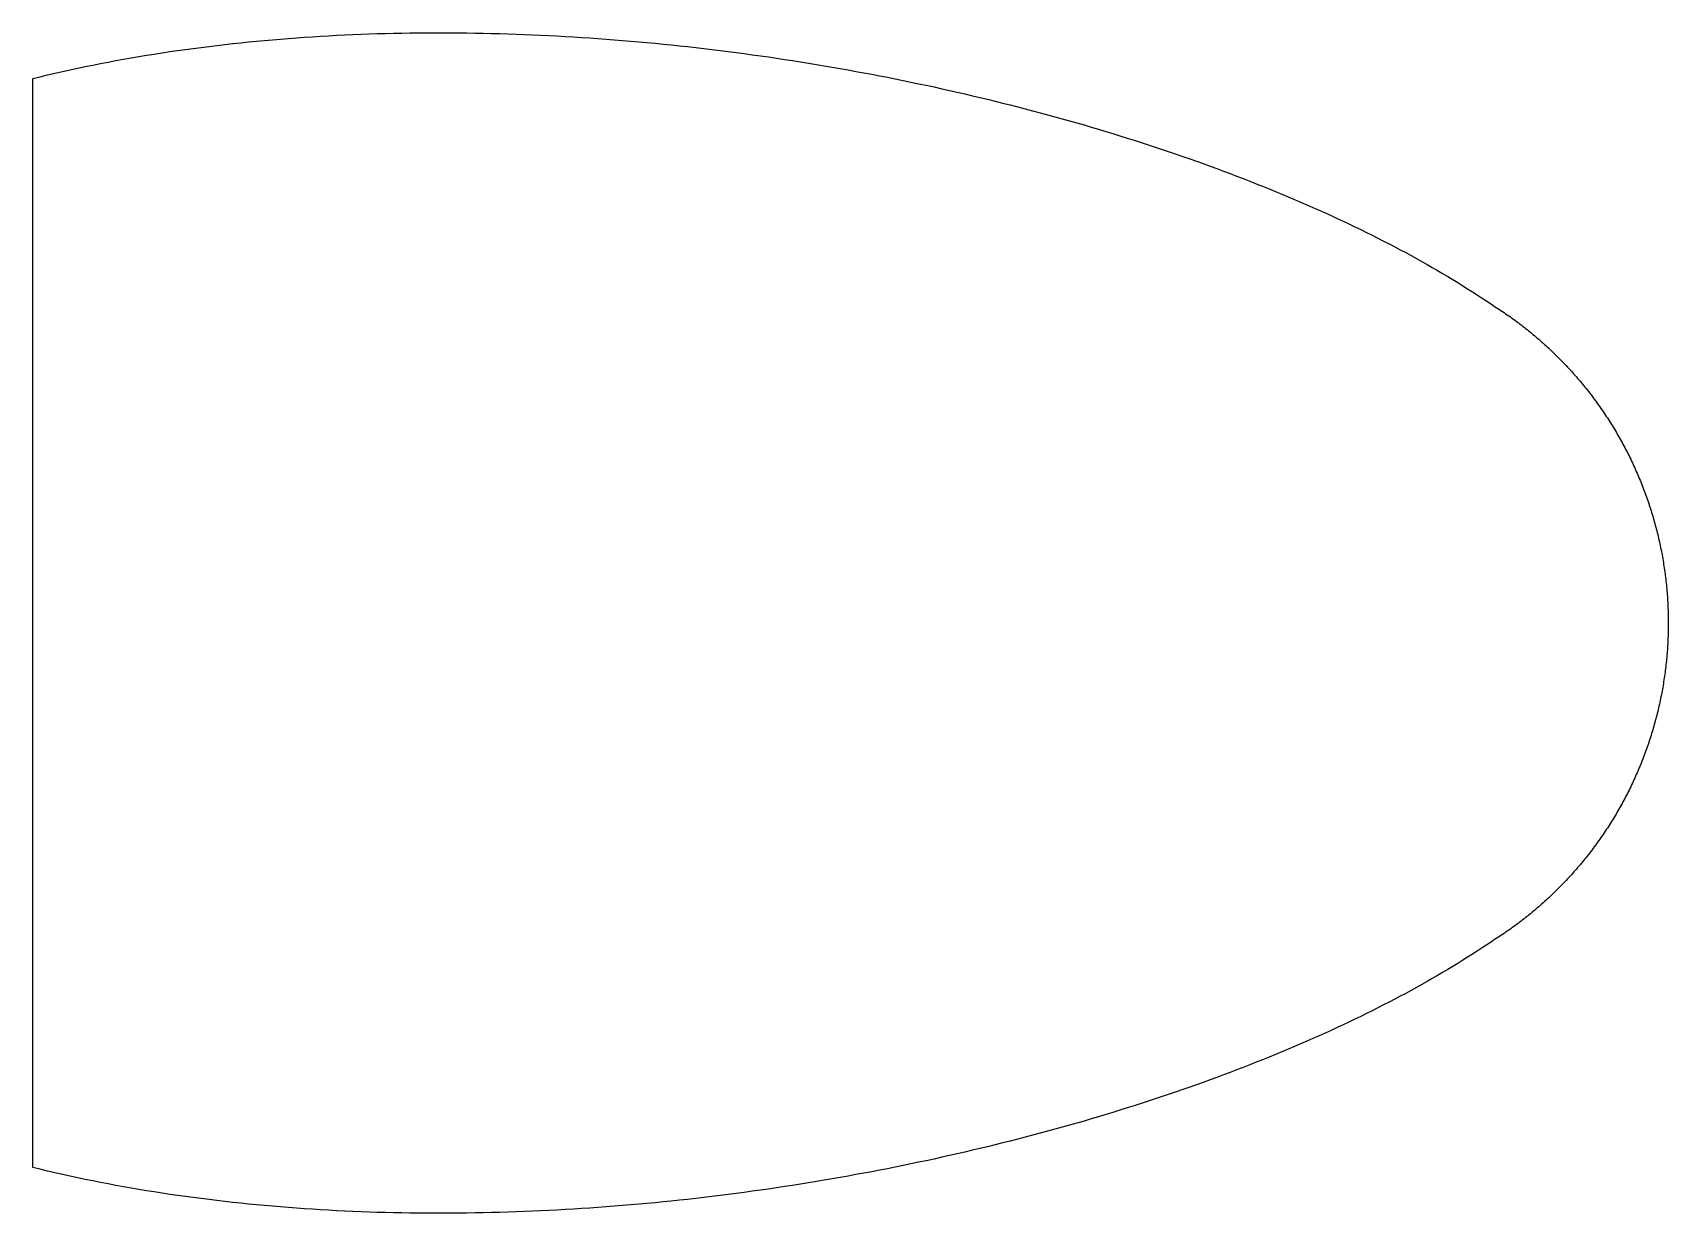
# Model space of a CAD drawing. Header units: millimetres. Extents: x 0 to 343, y -124 to 124.
import ezdxf

# ---------------------------------------------------------------- set-up
doc = ezdxf.new("R2010")
doc.units = ezdxf.units.MM

msp = doc.modelspace()

# ---------------------------------------------------------------- linework, layer by layer
at = {"layer": 'FORMER'}
for p, q in [((67.2178, 123.5262), (68.9174, 123.5957)), ((68.9174, 123.5957), (70.6187, 123.6583)), ((70.6187, 123.6583), (72.3217, 123.7139)), ((72.3217, 123.7139), (74.0262, 123.7626)), ((74.0262, 123.7626), (75.7322, 123.8044)), ((75.7322, 123.8044), (77.4396, 123.8394)), ((77.4396, 123.8394), (79.1482, 123.8676)), ((79.1482, 123.8676), (80.8582, 123.8889)), ((80.8582, 123.8889), (82.5692, 123.9035)), ((82.5692, 123.9035), (84.2814, 123.9114)), ((84.2814, 123.9114), (85.9945, 123.9126)), ((85.9945, 123.9126), (87.7086, 123.9071)), ((87.7086, 123.9071), (89.4234, 123.895)), ((89.4234, 123.895), (91.1391, 123.8763)), ((91.1391, 123.8763), (92.8553, 123.851)), ((92.8553, 123.851), (94.5722, 123.8191)), ((94.5722, 123.8191), (96.2896, 123.7807)), ((96.2896, 123.7807), (98.0074, 123.7359)), ((98.0074, 123.7359), (99.7256, 123.6845)), ((99.7256, 123.6845), (101.444, 123.6268)), ((101.444, 123.6268), (103.1626, 123.5627)), ((28.7841, 119.9333), (30.4222, 120.1715)), ((30.4222, 120.1715), (32.0638, 120.4021)), ((32.0638, 120.4021), (33.7089, 120.625)), ((33.7089, 120.625), (35.3573, 120.8403)), ((35.3573, 120.8403), (37.0091, 121.048)), ((37.0091, 121.048), (38.6642, 121.2482)), ((38.6642, 121.2482), (40.3224, 121.4409)), ((40.3224, 121.4409), (41.9837, 121.6261)), ((41.9837, 121.6261), (43.6479, 121.8038)), ((43.6479, 121.8038), (45.3151, 121.9741)), ((45.3151, 121.9741), (46.9852, 122.137)), ((46.9852, 122.137), (48.658, 122.2926)), ((48.658, 122.2926), (50.3335, 122.4408)), ((50.3335, 122.4408), (52.0115, 122.5817)), ((52.0115, 122.5817), (53.6921, 122.7153)), ((53.6921, 122.7153), (55.3751, 122.8417)), ((55.3751, 122.8417), (57.0605, 122.9609)), ((57.0605, 122.9609), (58.7482, 123.0729)), ((58.7482, 123.0729), (60.438, 123.1777)), ((60.438, 123.1777), (62.13, 123.2754)), ((62.13, 123.2754), (63.824, 123.3661)), ((63.824, 123.3661), (65.5199, 123.4496)), ((65.5199, 123.4496), (67.2178, 123.5262)), ((103.1626, 123.5627), (104.8813, 123.4922)), ((104.8813, 123.4922), (106.6001, 123.4153)), ((106.6001, 123.4153), (108.3187, 123.3322)), ((108.3187, 123.3322), (110.0373, 123.2427)), ((110.0373, 123.2427), (111.7556, 123.1471)), ((111.7556, 123.1471), (113.4737, 123.0452)), ((113.4737, 123.0452), (115.1913, 122.9371)), ((115.1913, 122.9371), (116.9085, 122.8229)), ((116.9085, 122.8229), (118.6252, 122.7025)), ((118.6252, 122.7025), (120.3413, 122.5761)), ((120.3413, 122.5761), (122.0566, 122.4436)), ((122.0566, 122.4436), (123.7712, 122.305)), ((123.7712, 122.305), (125.4849, 122.1605)), ((125.4849, 122.1605), (127.1977, 122.01)), ((127.1977, 122.01), (128.9094, 121.8535)), ((128.9094, 121.8535), (130.6201, 121.6911)), ((130.6201, 121.6911), (132.3296, 121.5229)), ((132.3296, 121.5229), (134.0378, 121.3488)), ((134.0378, 121.3488), (135.7447, 121.1688)), ((135.7447, 121.1688), (137.4501, 120.9831)), ((137.4501, 120.9831), (139.1541, 120.7916)), ((139.1541, 120.7916), (140.8564, 120.5944)), ((140.8564, 120.5944), (142.5572, 120.3915)), ((142.5572, 120.3915), (144.2561, 120.1829)), ((144.2561, 120.1829), (145.9533, 119.9687)), ((9.4347, 116.4657), (11.0237, 116.7983)), ((11.0237, 116.7983), (12.6173, 117.1229)), ((12.6173, 117.1229), (14.2153, 117.4394)), ((14.2153, 117.4394), (15.8177, 117.748)), ((15.8177, 117.748), (17.4243, 118.0486)), ((17.4243, 118.0486), (19.0352, 118.3413)), ((19.0352, 118.3413), (20.6502, 118.6262)), ((20.6502, 118.6262), (22.2692, 118.9032)), ((22.2692, 118.9032), (23.8922, 119.1724)), ((23.8922, 119.1724), (25.519, 119.4338)), ((25.519, 119.4338), (27.1497, 119.6874)), ((27.1497, 119.6874), (28.7841, 119.9333)), ((145.9533, 119.9687), (147.6485, 119.7489)), ((147.6485, 119.7489), (149.3418, 119.5234)), ((149.3418, 119.5234), (151.033, 119.2925)), ((151.033, 119.2925), (152.722, 119.056)), ((152.722, 119.056), (154.4088, 118.814)), ((154.4088, 118.814), (156.0933, 118.5666)), ((156.0933, 118.5666), (157.7755, 118.3137)), ((157.7755, 118.3137), (159.4551, 118.0554)), ((159.4551, 118.0554), (161.1323, 117.7918)), ((161.1323, 117.7918), (162.8068, 117.5228)), ((162.8068, 117.5228), (164.4785, 117.2486)), ((164.4785, 117.2486), (166.1475, 116.969)), ((166.1475, 116.969), (167.8137, 116.6842)), ((0, 114.3), (1.5602, 114.6814)), ((0, -114.3), (0, 114.3)), ((1.5602, 114.6814), (3.1254, 115.0546)), ((3.1254, 115.0546), (4.6955, 115.4196)), ((4.6955, 115.4196), (6.2705, 115.7764)), ((6.2705, 115.7764), (7.8502, 116.1251)), ((7.8502, 116.1251), (9.4347, 116.4657)), ((167.8137, 116.6842), (169.4769, 116.3942)), ((169.4769, 116.3942), (171.137, 116.099)), ((171.137, 116.099), (172.7941, 115.7986)), ((172.7941, 115.7986), (174.4479, 115.4931)), ((174.4479, 115.4931), (176.0985, 115.1826)), ((176.0985, 115.1826), (177.7457, 114.8669)), ((177.7457, 114.8669), (179.3895, 114.5462)), ((179.3895, 114.5462), (181.0298, 114.2205)), ((181.0298, 114.2205), (182.6666, 113.8899)), ((182.6666, 113.8899), (184.2996, 113.5543)), ((184.2996, 113.5543), (185.9289, 113.2137)), ((185.9289, 113.2137), (187.5543, 112.8683)), ((187.5543, 112.8683), (189.1759, 112.518)), ((189.1759, 112.518), (190.7934, 112.163)), ((190.7934, 112.163), (192.4069, 111.8031)), ((192.4069, 111.8031), (194.0162, 111.4384)), ((194.0162, 111.4384), (195.6213, 111.069)), ((195.6213, 111.069), (197.222, 110.695)), ((197.222, 110.695), (198.8184, 110.3162)), ((198.8184, 110.3162), (200.4103, 109.9328)), ((200.4103, 109.9328), (201.9977, 109.5448)), ((201.9977, 109.5448), (203.5804, 109.1522)), ((203.5804, 109.1522), (205.1584, 108.7551)), ((205.1584, 108.7551), (206.7316, 108.3534)), ((206.7316, 108.3534), (208.2999, 107.9472)), ((208.2999, 107.9472), (209.8633, 107.5366)), ((209.8633, 107.5366), (211.4216, 107.1216)), ((211.4216, 107.1216), (212.9748, 106.7021)), ((212.9748, 106.7021), (214.5228, 106.2783)), ((214.5228, 106.2783), (216.0655, 105.8501)), ((216.0655, 105.8501), (217.6029, 105.4177)), ((217.6029, 105.4177), (219.1348, 104.9809)), ((219.1348, 104.9809), (220.6612, 104.5399)), ((220.6612, 104.5399), (222.1821, 104.0947)), ((222.1821, 104.0947), (223.6972, 103.6453)), ((223.6972, 103.6453), (225.2066, 103.1917)), ((225.2066, 103.1917), (226.7101, 102.734)), ((226.7101, 102.734), (228.2077, 102.2722)), ((228.2077, 102.2722), (229.6993, 101.8064)), ((229.6993, 101.8064), (231.1848, 101.3365)), ((231.1848, 101.3365), (232.6642, 100.8626)), ((232.6642, 100.8626), (234.1373, 100.3847)), ((234.1373, 100.3847), (235.6041, 99.9029)), ((235.6041, 99.9029), (237.0645, 99.4171)), ((237.0645, 99.4171), (238.5184, 98.9275)), ((238.5184, 98.9275), (239.9657, 98.434)), ((239.9657, 98.434), (241.4064, 97.9367)), ((241.4064, 97.9367), (242.8404, 97.4356)), ((242.8404, 97.4356), (244.2676, 96.9307)), ((244.2676, 96.9307), (245.6879, 96.4221)), ((245.6879, 96.4221), (247.1012, 95.9097)), ((247.1012, 95.9097), (248.5074, 95.3938)), ((248.5074, 95.3938), (249.9066, 94.8741)), ((249.9066, 94.8741), (251.2985, 94.3509)), ((251.2985, 94.3509), (252.6832, 93.824)), ((252.6832, 93.824), (254.0605, 93.2936)), ((254.0605, 93.2936), (255.4303, 92.7597)), ((255.4303, 92.7597), (256.7926, 92.2223)), ((256.7926, 92.2223), (258.1473, 91.6814)), ((258.1473, 91.6814), (259.4943, 91.1371)), ((259.4943, 91.1371), (260.8335, 90.5894)), ((260.8335, 90.5894), (262.1649, 90.0384)), ((262.1649, 90.0384), (263.4883, 89.4839)), ((263.4883, 89.4839), (264.8038, 88.9262)), ((264.8038, 88.9262), (266.1111, 88.3652)), ((266.1111, 88.3652), (267.4103, 87.8009)), ((267.4103, 87.8009), (268.7012, 87.2334)), ((268.7012, 87.2334), (269.9838, 86.6628)), ((269.9838, 86.6628), (271.258, 86.0889)), ((271.258, 86.0889), (272.5237, 85.512)), ((272.5237, 85.512), (273.7808, 84.9319)), ((273.7808, 84.9319), (275.0293, 84.3487)), ((275.0293, 84.3487), (276.269, 83.7626)), ((276.269, 83.7626), (277.4999, 83.1734)), ((277.4999, 83.1734), (278.7219, 82.5812)), ((278.7219, 82.5812), (279.935, 81.9861)), ((279.935, 81.9861), (281.1389, 81.388)), ((281.1389, 81.388), (282.3338, 80.7871)), ((282.3338, 80.7871), (283.5194, 80.1833)), ((283.5194, 80.1833), (284.6958, 79.5767)), ((284.6958, 79.5767), (285.8627, 78.9673)), ((285.8627, 78.9673), (287.0202, 78.3551)), ((287.0202, 78.3551), (288.1682, 77.7402)), ((288.1682, 77.7402), (289.3065, 77.1226)), ((289.3065, 77.1226), (290.4352, 76.5023)), ((290.4352, 76.5023), (291.554, 75.8794)), ((291.554, 75.8794), (292.6631, 75.2538)), ((292.6631, 75.2538), (293.7621, 74.6256)), ((293.7621, 74.6256), (294.8512, 73.9949)), ((294.8512, 73.9949), (295.9301, 73.3617)), ((295.9301, 73.3617), (296.9989, 72.726)), ((296.9989, 72.726), (298.0574, 72.0878)), ((298.0574, 72.0878), (299.1056, 71.4472)), ((299.1056, 71.4472), (300.1433, 70.8041)), ((300.1433, 70.8041), (301.1705, 70.1587)), ((301.1705, 70.1587), (302.1872, 69.511)), ((302.1872, 69.511), (303.1932, 68.8609)), ((303.1932, 68.8609), (304.1884, 68.2086)), ((304.1884, 68.2086), (305.1729, 67.554)), ((305.1729, 67.554), (306.1464, 66.8972)), ((306.1464, 66.8972), (306.1464, 66.8972)), ((306.1464, 66.8972), (306.4849, 66.6851)), ((306.4849, 66.6851), (306.8223, 66.4713)), ((306.8223, 66.4713), (307.1587, 66.2558)), ((307.1587, 66.2558), (307.4939, 66.0386)), ((307.4939, 66.0386), (307.8281, 65.8196)), ((307.8281, 65.8196), (308.1611, 65.5991)), ((308.1611, 65.5991), (308.493, 65.3768)), ((308.493, 65.3768), (308.8238, 65.1528)), ((308.8238, 65.1528), (309.1534, 64.9272)), ((309.1534, 64.9272), (309.4819, 64.6999)), ((309.4819, 64.6999), (309.8092, 64.4709)), ((309.8092, 64.4709), (310.1354, 64.2403)), ((310.1354, 64.2403), (310.4604, 64.008)), ((310.4604, 64.008), (310.7842, 63.7741)), ((310.7842, 63.7741), (311.1068, 63.5386)), ((311.1068, 63.5386), (311.4282, 63.3014)), ((311.4282, 63.3014), (311.7484, 63.0626)), ((311.7484, 63.0626), (312.0674, 62.8221)), ((312.0674, 62.8221), (312.3852, 62.5801)), ((312.3852, 62.5801), (312.7018, 62.3365)), ((312.7018, 62.3365), (313.0171, 62.0912)), ((313.0171, 62.0912), (313.3311, 61.8444)), ((313.3311, 61.8444), (313.6439, 61.5959)), ((313.6439, 61.5959), (313.9555, 61.3459)), ((313.9555, 61.3459), (314.2658, 61.0943)), ((314.2658, 61.0943), (314.5748, 60.8412)), ((314.5748, 60.8412), (314.8825, 60.5864)), ((314.8825, 60.5864), (315.1889, 60.3302)), ((315.1889, 60.3302), (315.494, 60.0723)), ((315.494, 60.0723), (315.7978, 59.8129)), ((315.7978, 59.8129), (316.1003, 59.552)), ((316.1003, 59.552), (316.4014, 59.2896)), ((316.4014, 59.2896), (316.7012, 59.0256)), ((316.7012, 59.0256), (316.9997, 58.7602)), ((316.9997, 58.7602), (317.2969, 58.4932)), ((317.2969, 58.4932), (317.5926, 58.2247)), ((317.5926, 58.2247), (317.887, 57.9547)), ((317.887, 57.9547), (318.1801, 57.6832)), ((318.1801, 57.6832), (318.4717, 57.4103)), ((318.4717, 57.4103), (318.762, 57.1358)), ((318.762, 57.1358), (319.0509, 56.8599)), ((319.0509, 56.8599), (319.3383, 56.5826)), ((319.3383, 56.5826), (319.6244, 56.3038)), ((319.6244, 56.3038), (319.9091, 56.0235)), ((319.9091, 56.0235), (320.1923, 55.7418)), ((320.1923, 55.7418), (320.4741, 55.4587)), ((320.4741, 55.4587), (320.7544, 55.1741)), ((320.7544, 55.1741), (321.0333, 54.8882)), ((321.0333, 54.8882), (321.3108, 54.6008)), ((321.3108, 54.6008), (321.5868, 54.312)), ((321.5868, 54.312), (321.8613, 54.0218)), ((321.8613, 54.0218), (322.1344, 53.7303)), ((322.1344, 53.7303), (322.4059, 53.4373)), ((322.4059, 53.4373), (322.676, 53.143)), ((322.676, 53.143), (322.9446, 52.8473)), ((322.9446, 52.8473), (323.2117, 52.5503)), ((323.2117, 52.5503), (323.4773, 52.2519)), ((323.4773, 52.2519), (323.7413, 51.9521)), ((323.7413, 51.9521), (324.0039, 51.6511)), ((324.0039, 51.6511), (324.2649, 51.3487)), ((324.2649, 51.3487), (324.5243, 51.045)), ((324.5243, 51.045), (324.7823, 50.7399)), ((324.7823, 50.7399), (325.0387, 50.4336)), ((325.0387, 50.4336), (325.2935, 50.126)), ((325.2935, 50.126), (325.5468, 49.8171)), ((325.5468, 49.8171), (325.7984, 49.5069)), ((325.7984, 49.5069), (326.0486, 49.1954)), ((326.0486, 49.1954), (326.2971, 48.8827)), ((326.2971, 48.8827), (326.5441, 48.5687)), ((326.5441, 48.5687), (326.7894, 48.2535)), ((326.7894, 48.2535), (327.0332, 47.937)), ((327.0332, 47.937), (327.2753, 47.6193)), ((327.2753, 47.6193), (327.5158, 47.3004)), ((327.5158, 47.3004), (327.7548, 46.9803)), ((327.7548, 46.9803), (327.9921, 46.6589)), ((327.9921, 46.6589), (328.2277, 46.3364)), ((328.2277, 46.3364), (328.4617, 46.0126)), ((328.4617, 46.0126), (328.6941, 45.6877)), ((328.6941, 45.6877), (328.9248, 45.3616)), ((328.9248, 45.3616), (329.1539, 45.0344)), ((329.1539, 45.0344), (329.3813, 44.706)), ((329.3813, 44.706), (329.6071, 44.3764)), ((329.6071, 44.3764), (329.8311, 44.0457)), ((329.8311, 44.0457), (330.0535, 43.7139)), ((330.0535, 43.7139), (330.2742, 43.3809)), ((330.2742, 43.3809), (330.4932, 43.0469)), ((330.4932, 43.0469), (330.7106, 42.7117)), ((330.7106, 42.7117), (330.9262, 42.3754)), ((330.9262, 42.3754), (331.1401, 42.0381)), ((331.1401, 42.0381), (331.3523, 41.6996)), ((331.3523, 41.6996), (331.5628, 41.3601)), ((331.5628, 41.3601), (331.7715, 41.0195)), ((331.7715, 41.0195), (331.9785, 40.6779)), ((331.9785, 40.6779), (332.1838, 40.3353)), ((332.1838, 40.3353), (332.3874, 39.9915)), ((332.3874, 39.9915), (332.5892, 39.6468)), ((332.5892, 39.6468), (332.7893, 39.3011)), ((332.7893, 39.3011), (332.9876, 38.9543)), ((332.9876, 38.9543), (333.1841, 38.6065)), ((333.1841, 38.6065), (333.3789, 38.2578)), ((333.3789, 38.2578), (333.5719, 37.9081)), ((333.5719, 37.9081), (333.7631, 37.5573)), ((333.7631, 37.5573), (333.9526, 37.2057)), ((333.9526, 37.2057), (334.1403, 36.853)), ((334.1403, 36.853), (334.3262, 36.4995)), ((334.3262, 36.4995), (334.5102, 36.1449)), ((334.5102, 36.1449), (334.6925, 35.7895)), ((334.6925, 35.7895), (334.873, 35.4331)), ((334.873, 35.4331), (335.0517, 35.0759)), ((335.0517, 35.0759), (335.2286, 34.7177)), ((335.2286, 34.7177), (335.4036, 34.3586)), ((335.4036, 34.3586), (335.5768, 33.9987)), ((335.5768, 33.9987), (335.7482, 33.6379)), ((335.7482, 33.6379), (335.9178, 33.2762)), ((335.9178, 33.2762), (336.0855, 32.9136)), ((336.0855, 32.9136), (336.2514, 32.5503)), ((336.2514, 32.5503), (336.4155, 32.186)), ((336.4155, 32.186), (336.5777, 31.821)), ((336.5777, 31.821), (336.738, 31.4551)), ((336.738, 31.4551), (336.8965, 31.0884)), ((336.8965, 31.0884), (337.0531, 30.721)), ((337.0531, 30.721), (337.2079, 30.3527)), ((337.2079, 30.3527), (337.3608, 29.9837)), ((337.3608, 29.9837), (337.5118, 29.6139)), ((337.5118, 29.6139), (337.661, 29.2433)), ((337.661, 29.2433), (337.8082, 28.872)), ((337.8082, 28.872), (337.9536, 28.4999)), ((337.9536, 28.4999), (338.0971, 28.1271)), ((338.0971, 28.1271), (338.2387, 27.7536)), ((338.2387, 27.7536), (338.3784, 27.3794)), ((338.3784, 27.3794), (338.5162, 27.0044)), ((338.5162, 27.0044), (338.6521, 26.6288)), ((338.6521, 26.6288), (338.7862, 26.2525)), ((338.7862, 26.2525), (338.9183, 25.8755)), ((338.9183, 25.8755), (339.0484, 25.4978)), ((339.0484, 25.4978), (339.1767, 25.1195)), ((339.1767, 25.1195), (339.3031, 24.7406)), ((339.3031, 24.7406), (339.4275, 24.361)), ((339.4275, 24.361), (339.55, 23.9808)), ((339.55, 23.9808), (339.6706, 23.6)), ((339.6706, 23.6), (339.7892, 23.2185)), ((339.7892, 23.2185), (339.9059, 22.8365)), ((339.9059, 22.8365), (340.0207, 22.4539)), ((340.0207, 22.4539), (340.1335, 22.0707)), ((340.1335, 22.0707), (340.2444, 21.6869)), ((340.2444, 21.6869), (340.3533, 21.3026)), ((340.3533, 21.3026), (340.4603, 20.9177)), ((340.4603, 20.9177), (340.5654, 20.5323)), ((340.5654, 20.5323), (340.6684, 20.1464)), ((340.6684, 20.1464), (340.7696, 19.76)), ((340.7696, 19.76), (340.8687, 19.373)), ((340.8687, 19.373), (340.9659, 18.9855)), ((340.9659, 18.9855), (341.0612, 18.5976)), ((341.0612, 18.5976), (341.1544, 18.2092)), ((341.1544, 18.2092), (341.2457, 17.8203)), ((341.2457, 17.8203), (341.3351, 17.431)), ((341.3351, 17.431), (341.4224, 17.0412)), ((341.4224, 17.0412), (341.5078, 16.6509)), ((341.5078, 16.6509), (341.5912, 16.2603)), ((341.5912, 16.2603), (341.6726, 15.8692)), ((341.6726, 15.8692), (341.7521, 15.4777)), ((341.7521, 15.4777), (341.8295, 15.0858)), ((341.8295, 15.0858), (341.905, 14.6936)), ((341.905, 14.6936), (341.9785, 14.3009)), ((341.9785, 14.3009), (342.0499, 13.9079)), ((342.0499, 13.9079), (342.1194, 13.5145)), ((342.1194, 13.5145), (342.1869, 13.1208)), ((342.1869, 13.1208), (342.2524, 12.7268)), ((342.2524, 12.7268), (342.3159, 12.3324)), ((342.3159, 12.3324), (342.3774, 11.9377)), ((342.3774, 11.9377), (342.4369, 11.5427)), ((342.4369, 11.5427), (342.4944, 11.1474)), ((342.4944, 11.1474), (342.5499, 10.7518)), ((342.5499, 10.7518), (342.6034, 10.3559)), ((342.6034, 10.3559), (342.6549, 9.9598)), ((342.6549, 9.9598), (342.7044, 9.5634)), ((342.7044, 9.5634), (342.7518, 9.1668)), ((342.7518, 9.1668), (342.7973, 8.7699)), ((342.7973, 8.7699), (342.8407, 8.3728)), ((342.8407, 8.3728), (342.8822, 7.9755)), ((342.8822, 7.9755), (342.9216, 7.578)), ((342.9216, 7.578), (342.959, 7.1803)), ((342.959, 7.1803), (342.9944, 6.7824)), ((342.9944, 6.7824), (343.0277, 6.3844)), ((343.0277, 6.3844), (343.0591, 5.9861)), ((343.0591, 5.9861), (343.0884, 5.5878)), ((343.0884, 5.5878), (343.1157, 5.1892)), ((343.1157, 5.1892), (343.141, 4.7906)), ((343.141, 4.7906), (343.1643, 4.3918)), ((343.1643, 4.3918), (343.1855, 3.9929)), ((343.1855, 3.9929), (343.2047, 3.5939)), ((343.2047, 3.5939), (343.2219, 3.1948)), ((343.2219, 3.1948), (343.2371, 2.7956)), ((343.2371, 2.7956), (343.2503, 2.3964)), ((343.2503, 2.3964), (343.2614, 1.9971)), ((343.2614, 1.9971), (343.2705, 1.5977)), ((343.2705, 1.5977), (343.2776, 1.1983)), ((343.2776, 1.1983), (343.2827, 0.7989)), ((343.2827, 0.7989), (343.2857, 0.3995)), ((343.2857, 0.3995), (343.2867, 0)), ((343.2867, 0), (343.2857, -0.3995)), ((343.2867, 0), (343.2867, 0)), ((343.2219, -3.1948), (343.2047, -3.5939)), ((343.2371, -2.7956), (343.2219, -3.1948)), ((343.2503, -2.3964), (343.2371, -2.7956)), ((343.2614, -1.9971), (343.2503, -2.3964)), ((343.2705, -1.5977), (343.2614, -1.9971)), ((343.2776, -1.1983), (343.2705, -1.5977)), ((343.2827, -0.7989), (343.2776, -1.1983)), ((343.2857, -0.3995), (343.2827, -0.7989)), ((342.9944, -6.7824), (342.959, -7.1803)), ((343.0277, -6.3844), (342.9944, -6.7824)), ((343.0591, -5.9861), (343.0277, -6.3844)), ((343.0884, -5.5878), (343.0591, -5.9861)), ((343.1157, -5.1892), (343.0884, -5.5878)), ((343.141, -4.7906), (343.1157, -5.1892)), ((343.1643, -4.3918), (343.141, -4.7906)), ((343.1855, -3.9929), (343.1643, -4.3918)), ((343.2047, -3.5939), (343.1855, -3.9929)), ((342.6549, -9.9598), (342.6034, -10.3559)), ((342.7044, -9.5634), (342.6549, -9.9598)), ((342.7518, -9.1668), (342.7044, -9.5634)), ((342.7973, -8.7699), (342.7518, -9.1668)), ((342.8407, -8.3728), (342.7973, -8.7699)), ((342.8822, -7.9755), (342.8407, -8.3728)), ((342.9216, -7.578), (342.8822, -7.9755)), ((342.959, -7.1803), (342.9216, -7.578)), ((342.1194, -13.5145), (342.0499, -13.9079)), ((342.1869, -13.1208), (342.1194, -13.5145)), ((342.2524, -12.7268), (342.1869, -13.1208)), ((342.3159, -12.3324), (342.2524, -12.7268)), ((342.3774, -11.9377), (342.3159, -12.3324)), ((342.4369, -11.5427), (342.3774, -11.9377)), ((342.4944, -11.1474), (342.4369, -11.5427)), ((342.5499, -10.7518), (342.4944, -11.1474)), ((342.6034, -10.3559), (342.5499, -10.7518)), ((341.4224, -17.0412), (341.3351, -17.431)), ((341.5078, -16.6509), (341.4224, -17.0412)), ((341.5912, -16.2603), (341.5078, -16.6509)), ((341.6726, -15.8692), (341.5912, -16.2603)), ((341.7521, -15.4777), (341.6726, -15.8692)), ((341.8295, -15.0858), (341.7521, -15.4777)), ((341.905, -14.6936), (341.8295, -15.0858)), ((341.9785, -14.3009), (341.905, -14.6936)), ((342.0499, -13.9079), (341.9785, -14.3009)), ((340.5654, -20.5323), (340.4603, -20.9177)), ((340.6684, -20.1464), (340.5654, -20.5323)), ((340.7696, -19.76), (340.6684, -20.1464)), ((340.8687, -19.373), (340.7696, -19.76)), ((340.9659, -18.9855), (340.8687, -19.373)), ((341.0612, -18.5976), (340.9659, -18.9855)), ((341.1544, -18.2092), (341.0612, -18.5976)), ((341.2457, -17.8203), (341.1544, -18.2092)), ((341.3351, -17.431), (341.2457, -17.8203)), ((339.55, -23.9808), (339.4275, -24.361)), ((339.6706, -23.6), (339.55, -23.9808)), ((339.7892, -23.2185), (339.6706, -23.6)), ((339.9059, -22.8365), (339.7892, -23.2185)), ((340.0207, -22.4539), (339.9059, -22.8365)), ((340.1335, -22.0707), (340.0207, -22.4539)), ((340.2444, -21.6869), (340.1335, -22.0707)), ((340.3533, -21.3026), (340.2444, -21.6869)), ((340.4603, -20.9177), (340.3533, -21.3026)), ((338.3784, -27.3794), (338.2387, -27.7536)), ((338.5162, -27.0044), (338.3784, -27.3794)), ((338.6521, -26.6288), (338.5162, -27.0044)), ((338.7862, -26.2525), (338.6521, -26.6288)), ((338.9183, -25.8755), (338.7862, -26.2525)), ((339.0484, -25.4978), (338.9183, -25.8755)), ((339.1767, -25.1195), (339.0484, -25.4978)), ((339.3031, -24.7406), (339.1767, -25.1195)), ((339.4275, -24.361), (339.3031, -24.7406)), ((337.0531, -30.721), (336.8965, -31.0884)), ((337.2079, -30.3527), (337.0531, -30.721)), ((337.3608, -29.9837), (337.2079, -30.3527)), ((337.5118, -29.6139), (337.3608, -29.9837)), ((337.661, -29.2433), (337.5118, -29.6139)), ((337.8082, -28.872), (337.661, -29.2433)), ((337.9536, -28.4999), (337.8082, -28.872)), ((338.0971, -28.1271), (337.9536, -28.4999)), ((338.2387, -27.7536), (338.0971, -28.1271)), ((335.5768, -33.9987), (335.4036, -34.3586)), ((335.7482, -33.6379), (335.5768, -33.9987)), ((335.9178, -33.2762), (335.7482, -33.6379)), ((336.0855, -32.9136), (335.9178, -33.2762)), ((336.2514, -32.5503), (336.0855, -32.9136)), ((336.4155, -32.186), (336.2514, -32.5503)), ((336.5777, -31.821), (336.4155, -32.186)), ((336.738, -31.4551), (336.5777, -31.821)), ((336.8965, -31.0884), (336.738, -31.4551)), ((333.7631, -37.5573), (333.5719, -37.9081)), ((333.9526, -37.2057), (333.7631, -37.5573)), ((334.1403, -36.853), (333.9526, -37.2057)), ((334.3262, -36.4995), (334.1403, -36.853)), ((334.5102, -36.1449), (334.3262, -36.4995)), ((334.6925, -35.7895), (334.5102, -36.1449)), ((334.873, -35.4331), (334.6925, -35.7895)), ((335.0517, -35.0759), (334.873, -35.4331)), ((335.2286, -34.7177), (335.0517, -35.0759)), ((335.4036, -34.3586), (335.2286, -34.7177)), ((331.7715, -41.0195), (331.5628, -41.3601)), ((331.9785, -40.6779), (331.7715, -41.0195)), ((332.1838, -40.3353), (331.9785, -40.6779)), ((332.3874, -39.9915), (332.1838, -40.3353)), ((332.5892, -39.6468), (332.3874, -39.9915)), ((332.7893, -39.3011), (332.5892, -39.6468)), ((332.9876, -38.9543), (332.7893, -39.3011)), ((333.1841, -38.6065), (332.9876, -38.9543)), ((333.3789, -38.2578), (333.1841, -38.6065)), ((333.5719, -37.9081), (333.3789, -38.2578)), ((329.6071, -44.3764), (329.3813, -44.706)), ((329.8311, -44.0457), (329.6071, -44.3764)), ((330.0535, -43.7139), (329.8311, -44.0457)), ((330.2742, -43.3809), (330.0535, -43.7139)), ((330.4932, -43.0469), (330.2742, -43.3809)), ((330.7106, -42.7117), (330.4932, -43.0469)), ((330.9262, -42.3754), (330.7106, -42.7117)), ((331.1401, -42.0381), (330.9262, -42.3754)), ((331.3523, -41.6996), (331.1401, -42.0381)), ((331.5628, -41.3601), (331.3523, -41.6996)), ((327.0332, -47.937), (326.7894, -48.2535)), ((327.2753, -47.6193), (327.0332, -47.937)), ((327.5158, -47.3004), (327.2753, -47.6193)), ((327.7548, -46.9803), (327.5158, -47.3004)), ((327.9921, -46.6589), (327.7548, -46.9803)), ((328.2277, -46.3364), (327.9921, -46.6589)), ((328.4617, -46.0126), (328.2277, -46.3364)), ((328.6941, -45.6877), (328.4617, -46.0126)), ((328.9248, -45.3616), (328.6941, -45.6877)), ((329.1539, -45.0344), (328.9248, -45.3616)), ((329.3813, -44.706), (329.1539, -45.0344)), ((324.2649, -51.3487), (324.0039, -51.6511)), ((324.5243, -51.045), (324.2649, -51.3487)), ((324.7823, -50.7399), (324.5243, -51.045)), ((325.0387, -50.4336), (324.7823, -50.7399)), ((325.2935, -50.126), (325.0387, -50.4336)), ((325.5468, -49.8171), (325.2935, -50.126)), ((325.7984, -49.5069), (325.5468, -49.8171)), ((326.0486, -49.1954), (325.7984, -49.5069)), ((326.2971, -48.8827), (326.0486, -49.1954)), ((326.5441, -48.5687), (326.2971, -48.8827)), ((326.7894, -48.2535), (326.5441, -48.5687)), ((321.0333, -54.8882), (320.7544, -55.1741)), ((321.3108, -54.6008), (321.0333, -54.8882)), ((321.5868, -54.312), (321.3108, -54.6008)), ((321.8613, -54.0218), (321.5868, -54.312)), ((322.1344, -53.7303), (321.8613, -54.0218)), ((322.4059, -53.4373), (322.1344, -53.7303)), ((322.676, -53.143), (322.4059, -53.4373)), ((322.9446, -52.8473), (322.676, -53.143)), ((323.2117, -52.5503), (322.9446, -52.8473)), ((323.4773, -52.2519), (323.2117, -52.5503)), ((323.7413, -51.9521), (323.4773, -52.2519)), ((324.0039, -51.6511), (323.7413, -51.9521)), ((317.5926, -58.2247), (317.2969, -58.4932)), ((317.887, -57.9547), (317.5926, -58.2247)), ((318.1801, -57.6832), (317.887, -57.9547)), ((318.4717, -57.4103), (318.1801, -57.6832)), ((318.762, -57.1358), (318.4717, -57.4103)), ((319.0509, -56.8599), (318.762, -57.1358)), ((319.3383, -56.5826), (319.0509, -56.8599)), ((319.6244, -56.3038), (319.3383, -56.5826)), ((319.9091, -56.0235), (319.6244, -56.3038)), ((320.1923, -55.7418), (319.9091, -56.0235)), ((320.4741, -55.4587), (320.1923, -55.7418)), ((320.7544, -55.1741), (320.4741, -55.4587)), ((313.6439, -61.5959), (313.3311, -61.8444)), ((313.9555, -61.3459), (313.6439, -61.5959)), ((314.2658, -61.0943), (313.9555, -61.3459)), ((314.5748, -60.8412), (314.2658, -61.0943)), ((314.8825, -60.5864), (314.5748, -60.8412)), ((315.1889, -60.3302), (314.8825, -60.5864)), ((315.494, -60.0723), (315.1889, -60.3302)), ((315.7978, -59.8129), (315.494, -60.0723)), ((316.1003, -59.552), (315.7978, -59.8129)), ((316.4014, -59.2896), (316.1003, -59.552)), ((316.7012, -59.0256), (316.4014, -59.2896)), ((316.9997, -58.7602), (316.7012, -59.0256)), ((317.2969, -58.4932), (316.9997, -58.7602)), ((308.8238, -65.1528), (308.493, -65.3768)), ((309.1534, -64.9272), (308.8238, -65.1528)), ((309.4819, -64.6999), (309.1534, -64.9272)), ((309.8092, -64.4709), (309.4819, -64.6999)), ((310.1354, -64.2403), (309.8092, -64.4709)), ((310.4604, -64.008), (310.1354, -64.2403)), ((310.7842, -63.7741), (310.4604, -64.008)), ((311.1068, -63.5386), (310.7842, -63.7741)), ((311.4282, -63.3014), (311.1068, -63.5386)), ((311.7484, -63.0626), (311.4282, -63.3014)), ((312.0674, -62.8221), (311.7484, -63.0626)), ((312.3852, -62.5801), (312.0674, -62.8221)), ((312.7018, -62.3365), (312.3852, -62.5801)), ((313.0171, -62.0912), (312.7018, -62.3365)), ((313.3311, -61.8444), (313.0171, -62.0912)), ((304.1884, -68.2086), (303.1932, -68.8609)), ((305.1729, -67.554), (304.1884, -68.2086)), ((306.1464, -66.8972), (305.1729, -67.554)), ((306.4849, -66.6851), (306.1464, -66.8972)), ((306.1464, -66.8972), (306.1464, -66.8972)), ((306.8223, -66.4713), (306.4849, -66.6851)), ((307.1587, -66.2558), (306.8223, -66.4713)), ((307.4939, -66.0386), (307.1587, -66.2558)), ((307.8281, -65.8196), (307.4939, -66.0386)), ((308.1611, -65.5991), (307.8281, -65.8196)), ((308.493, -65.3768), (308.1611, -65.5991)), ((298.0574, -72.0878), (296.9989, -72.726)), ((299.1056, -71.4472), (298.0574, -72.0878)), ((300.1433, -70.8041), (299.1056, -71.4472)), ((301.1705, -70.1587), (300.1433, -70.8041)), ((302.1872, -69.511), (301.1705, -70.1587)), ((303.1932, -68.8609), (302.1872, -69.511)), ((292.6631, -75.2538), (291.554, -75.8794)), ((293.7621, -74.6256), (292.6631, -75.2538)), ((294.8512, -73.9949), (293.7621, -74.6256)), ((295.9301, -73.3617), (294.8512, -73.9949)), ((296.9989, -72.726), (295.9301, -73.3617)), ((287.0202, -78.3551), (285.8627, -78.9673)), ((288.1682, -77.7402), (287.0202, -78.3551)), ((289.3065, -77.1226), (288.1682, -77.7402)), ((290.4352, -76.5023), (289.3065, -77.1226)), ((291.554, -75.8794), (290.4352, -76.5023)), ((279.935, -81.9861), (278.7219, -82.5812)), ((281.1389, -81.388), (279.935, -81.9861)), ((282.3338, -80.7871), (281.1389, -81.388)), ((283.5194, -80.1833), (282.3338, -80.7871)), ((284.6958, -79.5767), (283.5194, -80.1833)), ((285.8627, -78.9673), (284.6958, -79.5767)), ((272.5237, -85.512), (271.258, -86.0889)), ((273.7808, -84.9319), (272.5237, -85.512)), ((275.0293, -84.3487), (273.7808, -84.9319)), ((276.269, -83.7626), (275.0293, -84.3487)), ((277.4999, -83.1734), (276.269, -83.7626)), ((278.7219, -82.5812), (277.4999, -83.1734)), ((264.8038, -88.9262), (263.4883, -89.4839)), ((266.1111, -88.3652), (264.8038, -88.9262)), ((267.4103, -87.8009), (266.1111, -88.3652)), ((268.7012, -87.2334), (267.4103, -87.8009)), ((269.9838, -86.6628), (268.7012, -87.2334)), ((271.258, -86.0889), (269.9838, -86.6628)), ((256.7926, -92.2223), (255.4303, -92.7597)), ((258.1473, -91.6814), (256.7926, -92.2223)), ((259.4943, -91.1371), (258.1473, -91.6814)), ((260.8335, -90.5894), (259.4943, -91.1371)), ((262.1649, -90.0384), (260.8335, -90.5894)), ((263.4883, -89.4839), (262.1649, -90.0384)), ((247.1012, -95.9097), (245.6879, -96.4221)), ((248.5074, -95.3938), (247.1012, -95.9097)), ((249.9066, -94.8741), (248.5074, -95.3938)), ((251.2985, -94.3509), (249.9066, -94.8741)), ((252.6832, -93.824), (251.2985, -94.3509)), ((254.0605, -93.2936), (252.6832, -93.824)), ((255.4303, -92.7597), (254.0605, -93.2936)), ((237.0645, -99.4171), (235.6041, -99.9029)), ((238.5184, -98.9275), (237.0645, -99.4171)), ((239.9657, -98.434), (238.5184, -98.9275)), ((241.4064, -97.9367), (239.9657, -98.434)), ((242.8404, -97.4356), (241.4064, -97.9367)), ((244.2676, -96.9307), (242.8404, -97.4356)), ((245.6879, -96.4221), (244.2676, -96.9307)), ((226.7101, -102.734), (225.2066, -103.1917)), ((228.2077, -102.2722), (226.7101, -102.734)), ((229.6993, -101.8064), (228.2077, -102.2722)), ((231.1848, -101.3365), (229.6993, -101.8064)), ((232.6642, -100.8626), (231.1848, -101.3365)), ((234.1373, -100.3847), (232.6642, -100.8626)), ((235.6041, -99.9029), (234.1373, -100.3847)), ((214.5228, -106.2783), (212.9748, -106.7021)), ((216.0655, -105.8501), (214.5228, -106.2783)), ((217.6029, -105.4177), (216.0655, -105.8501)), ((219.1348, -104.9809), (217.6029, -105.4177)), ((220.6612, -104.5399), (219.1348, -104.9809)), ((222.1821, -104.0947), (220.6612, -104.5399)), ((223.6972, -103.6453), (222.1821, -104.0947)), ((225.2066, -103.1917), (223.6972, -103.6453)), ((201.9977, -109.5448), (200.4103, -109.9328)), ((203.5804, -109.1522), (201.9977, -109.5448)), ((205.1584, -108.7551), (203.5804, -109.1522)), ((206.7316, -108.3534), (205.1584, -108.7551)), ((208.2999, -107.9472), (206.7316, -108.3534)), ((209.8633, -107.5366), (208.2999, -107.9472)), ((211.4216, -107.1216), (209.8633, -107.5366)), ((212.9748, -106.7021), (211.4216, -107.1216)), ((185.9289, -113.2137), (184.2996, -113.5543)), ((187.5543, -112.8683), (185.9289, -113.2137)), ((189.1759, -112.518), (187.5543, -112.8683)), ((190.7934, -112.163), (189.1759, -112.518)), ((192.4069, -111.8031), (190.7934, -112.163)), ((194.0162, -111.4384), (192.4069, -111.8031)), ((195.6213, -111.069), (194.0162, -111.4384)), ((197.222, -110.695), (195.6213, -111.069)), ((198.8184, -110.3162), (197.222, -110.695)), ((200.4103, -109.9328), (198.8184, -110.3162)), ((1.5602, -114.6814), (0, -114.3)), ((3.1254, -115.0546), (1.5602, -114.6814)), ((4.6955, -115.4196), (3.1254, -115.0546)), ((6.2705, -115.7764), (4.6955, -115.4196)), ((7.8502, -116.1251), (6.2705, -115.7764)), ((9.4347, -116.4657), (7.8502, -116.1251)), ((11.0237, -116.7983), (9.4347, -116.4657)), ((167.8137, -116.6842), (166.1475, -116.969)), ((169.4769, -116.3942), (167.8137, -116.6842)), ((171.137, -116.099), (169.4769, -116.3942)), ((172.7941, -115.7986), (171.137, -116.099)), ((174.4479, -115.4931), (172.7941, -115.7986)), ((176.0985, -115.1826), (174.4479, -115.4931)), ((177.7457, -114.8669), (176.0985, -115.1826)), ((179.3895, -114.5462), (177.7457, -114.8669)), ((181.0298, -114.2205), (179.3895, -114.5462)), ((182.6666, -113.8899), (181.0298, -114.2205)), ((184.2996, -113.5543), (182.6666, -113.8899)), ((12.6173, -117.1229), (11.0237, -116.7983)), ((14.2153, -117.4394), (12.6173, -117.1229)), ((15.8177, -117.748), (14.2153, -117.4394)), ((17.4243, -118.0486), (15.8177, -117.748)), ((19.0352, -118.3413), (17.4243, -118.0486)), ((20.6502, -118.6262), (19.0352, -118.3413)), ((22.2692, -118.9032), (20.6502, -118.6262)), ((23.8922, -119.1724), (22.2692, -118.9032)), ((25.519, -119.4338), (23.8922, -119.1724)), ((27.1497, -119.6874), (25.519, -119.4338)), ((28.7841, -119.9333), (27.1497, -119.6874)), ((30.4222, -120.1715), (28.7841, -119.9333)), ((145.9533, -119.9687), (144.2561, -120.1829)), ((147.6485, -119.7489), (145.9533, -119.9687)), ((149.3418, -119.5234), (147.6485, -119.7489)), ((151.033, -119.2925), (149.3418, -119.5234)), ((152.722, -119.056), (151.033, -119.2925)), ((154.4088, -118.814), (152.722, -119.056)), ((156.0933, -118.5666), (154.4088, -118.814)), ((157.7755, -118.3137), (156.0933, -118.5666)), ((159.4551, -118.0554), (157.7755, -118.3137)), ((161.1323, -117.7918), (159.4551, -118.0554)), ((162.8068, -117.5228), (161.1323, -117.7918)), ((164.4785, -117.2486), (162.8068, -117.5228)), ((166.1475, -116.969), (164.4785, -117.2486)), ((32.0638, -120.4021), (30.4222, -120.1715)), ((33.7089, -120.625), (32.0638, -120.4021)), ((35.3573, -120.8403), (33.7089, -120.625)), ((37.0091, -121.048), (35.3573, -120.8403)), ((38.6642, -121.2482), (37.0091, -121.048)), ((40.3224, -121.4409), (38.6642, -121.2482)), ((41.9837, -121.6261), (40.3224, -121.4409)), ((43.6479, -121.8038), (41.9837, -121.6261)), ((45.3151, -121.9741), (43.6479, -121.8038)), ((46.9852, -122.137), (45.3151, -121.9741)), ((48.658, -122.2926), (46.9852, -122.137)), ((50.3335, -122.4408), (48.658, -122.2926)), ((52.0115, -122.5817), (50.3335, -122.4408)), ((53.6921, -122.7153), (52.0115, -122.5817)), ((55.3751, -122.8417), (53.6921, -122.7153)), ((57.0605, -122.9609), (55.3751, -122.8417)), ((58.7482, -123.0729), (57.0605, -122.9609)), ((60.438, -123.1777), (58.7482, -123.0729)), ((62.13, -123.2754), (60.438, -123.1777)), ((63.824, -123.3661), (62.13, -123.2754)), ((65.5199, -123.4496), (63.824, -123.3661)), ((67.2178, -123.5262), (65.5199, -123.4496)), ((68.9174, -123.5957), (67.2178, -123.5262)), ((103.1626, -123.5627), (101.444, -123.6268)), ((104.8813, -123.4922), (103.1626, -123.5627)), ((106.6001, -123.4153), (104.8813, -123.4922)), ((108.3187, -123.3322), (106.6001, -123.4153)), ((110.0373, -123.2427), (108.3187, -123.3322)), ((111.7556, -123.1471), (110.0373, -123.2427)), ((113.4737, -123.0452), (111.7556, -123.1471)), ((115.1913, -122.9371), (113.4737, -123.0452)), ((116.9085, -122.8229), (115.1913, -122.9371)), ((118.6252, -122.7025), (116.9085, -122.8229)), ((120.3413, -122.5761), (118.6252, -122.7025)), ((122.0566, -122.4436), (120.3413, -122.5761)), ((123.7712, -122.305), (122.0566, -122.4436)), ((125.4849, -122.1605), (123.7712, -122.305)), ((127.1977, -122.01), (125.4849, -122.1605)), ((128.9094, -121.8535), (127.1977, -122.01)), ((130.6201, -121.6911), (128.9094, -121.8535)), ((132.3296, -121.5229), (130.6201, -121.6911)), ((134.0378, -121.3488), (132.3296, -121.5229)), ((135.7447, -121.1688), (134.0378, -121.3488)), ((137.4501, -120.9831), (135.7447, -121.1688)), ((139.1541, -120.7916), (137.4501, -120.9831)), ((140.8564, -120.5944), (139.1541, -120.7916)), ((142.5572, -120.3915), (140.8564, -120.5944)), ((144.2561, -120.1829), (142.5572, -120.3915)), ((70.6187, -123.6583), (68.9174, -123.5957)), ((72.3217, -123.7139), (70.6187, -123.6583)), ((74.0262, -123.7626), (72.3217, -123.7139)), ((75.7322, -123.8044), (74.0262, -123.7626)), ((77.4396, -123.8394), (75.7322, -123.8044)), ((79.1482, -123.8676), (77.4396, -123.8394)), ((80.8582, -123.8889), (79.1482, -123.8676)), ((82.5692, -123.9035), (80.8582, -123.8889)), ((84.2814, -123.9114), (82.5692, -123.9035)), ((85.9945, -123.9126), (84.2814, -123.9114)), ((87.7086, -123.9071), (85.9945, -123.9126)), ((89.4234, -123.895), (87.7086, -123.9071)), ((91.1391, -123.8763), (89.4234, -123.895)), ((92.8553, -123.851), (91.1391, -123.8763)), ((94.5722, -123.8191), (92.8553, -123.851)), ((96.2896, -123.7807), (94.5722, -123.8191)), ((98.0074, -123.7359), (96.2896, -123.7807)), ((99.7256, -123.6845), (98.0074, -123.7359)), ((101.444, -123.6268), (99.7256, -123.6845))]:
    msp.add_line(p, q, dxfattribs=at)

doc.saveas('drawing.dxf')
